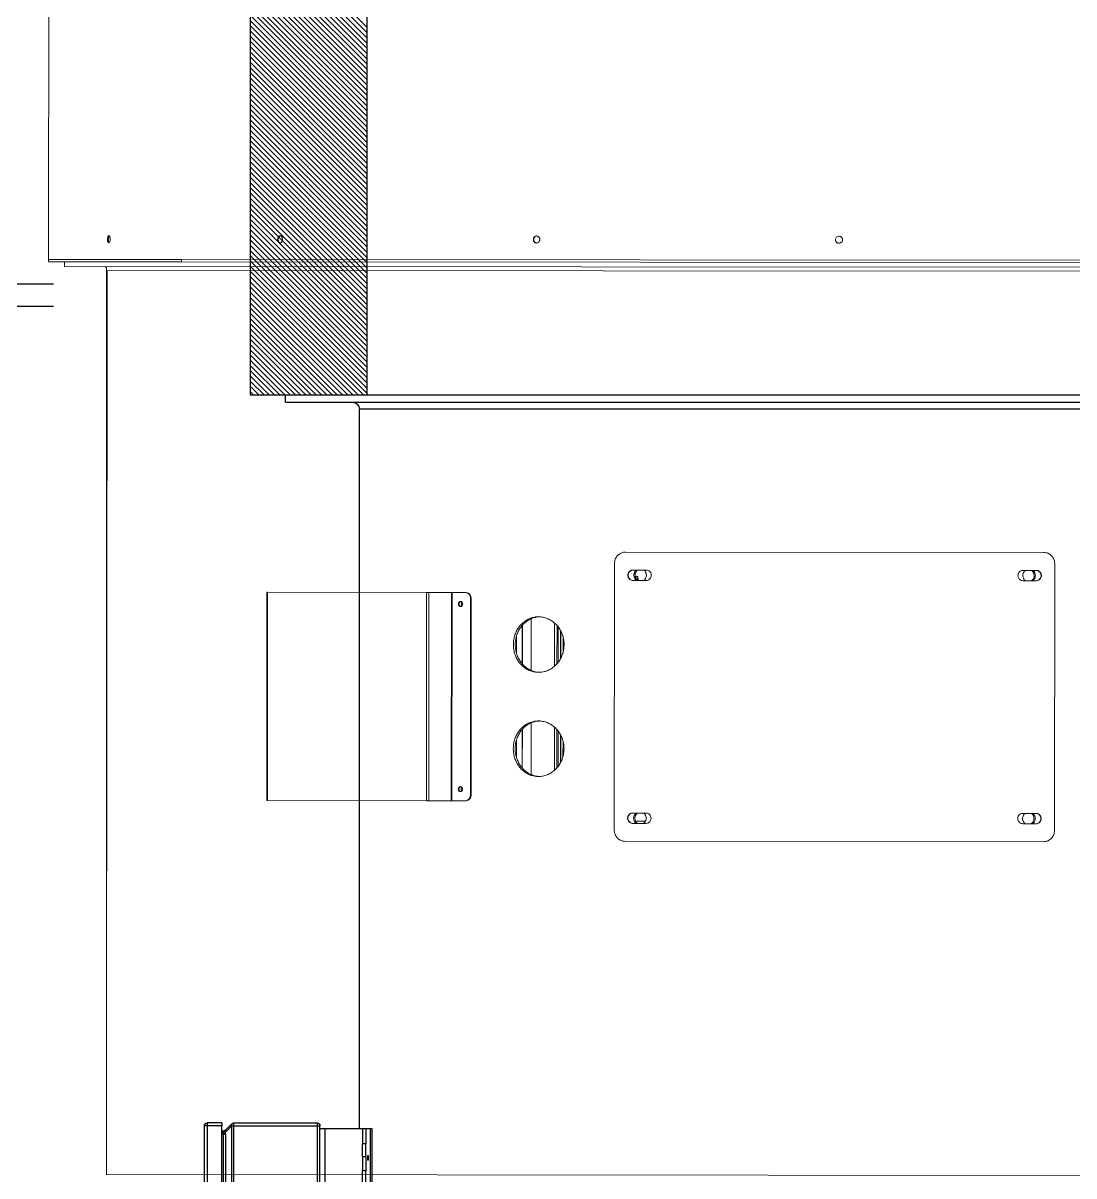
# Model space of a CAD drawing. Header units: millimetres. Extents: x -379292 to 1221486, y 92049 to 447512.
# Drawn here: x -157332 to -156429, y 211272 to 212262 of the extents above; entities that cross this region are included whole.
import ezdxf

# ---------------------------------------------------------------- set-up
doc = ezdxf.new("R2010")
doc.units = ezdxf.units.MM
doc.layers.add('08_LAMP', color=4, linetype='Continuous')
doc.layers.add('_Systemair Ventilation Equipments', color=7, linetype='Continuous', lineweight=30)
doc.layers.add('Aironn-DEF', color=7, linetype='Continuous', lineweight=0)

# ---------------------------------------------------------------- blocks, each defined once
blk = doc.blocks.new('RSA 1250')
at = {"layer": '_Systemair Ventilation Equipments', "color": 8}
for p, q in [((12228.559, 3752.734), (12103.559, 3752.734)), ((12196.96, 3742.734), (12186.96, 3752.734)), ((12197.409, 3742.734), (12187.409, 3752.734)), ((12197.858, 3742.734), (12187.858, 3752.734)), ((12198.307, 3742.734), (12188.307, 3752.734)), ((12198.756, 3742.734), (12188.756, 3752.734)), ((12199.205, 3742.734), (12189.205, 3752.734)), ((12199.654, 3742.734), (12189.654, 3752.734)), ((12200.103, 3742.734), (12190.103, 3752.734)), ((12200.552, 3742.734), (12190.552, 3752.734)), ((12201.001, 3742.734), (12191.001, 3752.734)), ((12201.45, 3742.734), (12191.45, 3752.734)), ((12201.899, 3742.734), (12191.899, 3752.734)), ((12202.348, 3742.734), (12192.348, 3752.734)), ((12202.797, 3742.734), (12192.797, 3752.734)), ((12203.246, 3742.734), (12193.246, 3752.734)), ((12203.695, 3742.734), (12193.695, 3752.734)), ((12204.144, 3742.734), (12194.144, 3752.734)), ((12204.594, 3742.734), (12194.594, 3752.734)), ((12205.043, 3742.734), (12195.043, 3752.734)), ((12205.492, 3742.734), (12195.492, 3752.734)), ((12205.941, 3742.734), (12195.941, 3752.734)), ((12206.39, 3742.734), (12196.39, 3752.734)), ((12206.839, 3742.734), (12196.839, 3752.734)), ((12207.288, 3742.734), (12197.288, 3752.734)), ((12207.737, 3742.734), (12197.737, 3752.734)), ((12208.186, 3742.734), (12198.186, 3752.734)), ((12208.635, 3742.734), (12198.635, 3752.734)), ((12209.084, 3742.734), (12199.084, 3752.734)), ((12209.533, 3742.734), (12199.533, 3752.734)), ((12209.982, 3742.734), (12199.982, 3752.734)), ((12210.431, 3742.734), (12200.431, 3752.734)), ((12210.88, 3742.734), (12200.88, 3752.734)), ((12211.329, 3742.734), (12201.329, 3752.734)), ((12211.778, 3742.734), (12201.778, 3752.734)), ((12212.227, 3742.734), (12202.227, 3752.734)), ((12212.676, 3742.734), (12202.676, 3752.734)), ((12213.125, 3742.734), (12203.125, 3752.734)), ((12213.574, 3742.734), (12203.574, 3752.734)), ((12214.023, 3742.734), (12204.023, 3752.734)), ((12214.472, 3742.734), (12204.472, 3752.734)), ((12214.921, 3742.734), (12204.921, 3752.734)), ((12215.37, 3742.734), (12205.37, 3752.734)), ((12215.819, 3742.734), (12205.819, 3752.734)), ((12216.268, 3742.734), (12206.268, 3752.734)), ((12216.717, 3742.734), (12206.717, 3752.734)), ((12217.166, 3742.734), (12207.166, 3752.734)), ((12217.615, 3742.734), (12207.615, 3752.734)), ((12218.064, 3742.734), (12208.064, 3752.734)), ((12218.513, 3742.734), (12208.513, 3752.734)), ((12218.962, 3742.734), (12208.962, 3752.734)), ((12219.411, 3742.734), (12209.411, 3752.734)), ((12219.86, 3742.734), (12209.86, 3752.734)), ((12220.309, 3742.734), (12210.309, 3752.734)), ((12220.758, 3742.734), (12210.758, 3752.734)), ((12221.207, 3742.734), (12211.207, 3752.734)), ((12221.656, 3742.734), (12211.656, 3752.734)), ((12222.105, 3742.734), (12212.105, 3752.734)), ((12222.554, 3742.734), (12212.554, 3752.734)), ((12223.003, 3742.734), (12213.003, 3752.734)), ((12223.452, 3742.734), (12213.452, 3752.734)), ((12223.901, 3742.734), (12213.901, 3752.734)), ((12224.35, 3742.734), (12214.35, 3752.734)), ((12224.799, 3742.734), (12214.799, 3752.734)), ((12225.248, 3742.734), (12215.248, 3752.734)), ((12225.697, 3742.734), (12215.697, 3752.734)), ((12226.146, 3742.734), (12216.146, 3752.734)), ((12226.595, 3742.734), (12216.595, 3752.734)), ((12227.044, 3742.734), (12217.044, 3752.734)), ((12227.493, 3742.734), (12217.493, 3752.734)), ((12227.942, 3742.734), (12217.942, 3752.734)), ((12228.391, 3742.734), (12218.391, 3752.734)), ((12228.559, 3743.015), (12218.84, 3752.734)), ((12228.559, 3743.464), (12219.289, 3752.734)), ((12228.559, 3743.913), (12219.738, 3752.734)), ((12228.559, 3744.362), (12220.187, 3752.734)), ((12228.559, 3744.811), (12220.636, 3752.734)), ((12228.559, 3745.26), (12221.085, 3752.734)), ((12228.559, 3745.709), (12221.534, 3752.734)), ((12228.559, 3746.158), (12221.983, 3752.734)), ((12228.559, 3746.607), (12222.432, 3752.734)), ((12228.559, 3747.056), (12222.881, 3752.734)), ((12228.559, 3747.505), (12223.33, 3752.734)), ((12228.559, 3747.954), (12223.779, 3752.734)), ((12228.559, 3748.403), (12224.228, 3752.734)), ((12228.559, 3748.852), (12224.677, 3752.734)), ((12228.559, 3749.301), (12225.126, 3752.734)), ((12228.559, 3749.75), (12225.575, 3752.734)), ((12228.559, 3750.199), (12226.024, 3752.734)), ((12228.559, 3750.648), (12226.473, 3752.734)), ((12228.559, 3751.097), (12226.922, 3752.734)), ((12228.559, 3751.546), (12227.371, 3752.734)), ((12228.559, 3751.995), (12227.82, 3752.734)), ((12228.559, 3752.444), (12228.269, 3752.734)), ((12228.559, 3607.734), (12228.559, 3752.734)), ((12103.559, 3742.734), (12228.559, 3742.734))]:
    blk.add_line(p, q, dxfattribs=at)
blk = doc.blocks.new('AXC 1250')
at = {"layer": '_Systemair Ventilation Equipments', "color": 8, "linetype": 'Continuous'}
for p, q in [((12474.485, 3755.209), (12474.485, 3756.709)), ((12474.485, 3756.709), (12503.985, 3756.709)), ((12474.235, 3755.209), (12474.235, 3756.459)), ((12474.235, 3756.459), (12504.235, 3756.459)), ((12474.235, 3755.209), (12474.485, 3755.209)), ((12474.31, 3754.345), (12474.878, 3754.914)), ((12503.985, 3755.209), (12474.485, 3755.209)), ((12474.489, 3754.345), (12475.058, 3754.914)), ((12474.895, 3754.932), (12474.878, 3754.914)), ((12474.881, 3754.915), (12474.878, 3754.914)), ((12474.885, 3754.917), (12474.881, 3754.915)), ((12474.891, 3754.918), (12474.885, 3754.917)), ((12474.897, 3754.919), (12474.891, 3754.918)), ((12474.909, 3754.951), (12474.895, 3754.932)), ((12474.905, 3754.92), (12474.897, 3754.919)), ((12474.913, 3754.921), (12474.905, 3754.92)), ((12474.921, 3754.973), (12474.909, 3754.951)), ((12474.923, 3754.921), (12474.913, 3754.921)), ((12474.93, 3754.995), (12474.921, 3754.973)), ((12474.934, 3754.921), (12474.923, 3754.921)), ((12474.938, 3755.019), (12474.93, 3754.995)), ((12474.945, 3754.921), (12474.934, 3754.921)), ((12474.935, 3755.076), (12474.935, 3755.209)), ((12474.935, 3755.076), (12474.944, 3755.093)), ((12474.942, 3755.043), (12474.938, 3755.019)), ((12474.944, 3755.068), (12474.942, 3755.043)), ((12474.944, 3755.093), (12474.949, 3755.102)), ((12474.944, 3755.093), (12474.944, 3755.068)), ((12474.958, 3754.921), (12474.945, 3754.921)), ((12474.949, 3755.102), (12474.956, 3755.109)), ((12474.956, 3755.109), (12474.963, 3755.115)), ((12474.972, 3754.92), (12474.958, 3754.921)), ((12474.963, 3755.115), (12474.971, 3755.12)), ((12474.971, 3755.12), (12474.979, 3755.124)), ((12474.987, 3754.919), (12474.972, 3754.92)), ((12474.979, 3755.124), (12474.989, 3755.126)), ((12475.003, 3754.918), (12474.987, 3754.919)), ((12474.989, 3755.126), (12474.999, 3755.128)), ((12474.999, 3755.128), (12475.01, 3755.128)), ((12475.02, 3754.917), (12475.003, 3754.918)), ((12475.01, 3755.128), (12475.021, 3755.128)), ((12475.038, 3754.915), (12475.02, 3754.917)), ((12475.021, 3755.128), (12475.033, 3755.126)), ((12475.033, 3755.126), (12475.046, 3755.124)), ((12475.058, 3754.914), (12475.038, 3754.915)), ((12475.046, 3755.124), (12475.06, 3755.12)), ((12475.067, 3754.932), (12475.058, 3754.914)), ((12475.081, 3754.908), (12475.058, 3754.914)), ((12475.06, 3755.12), (12475.075, 3755.115)), ((12475.076, 3754.951), (12475.067, 3754.932)), ((12475.075, 3755.115), (12475.09, 3755.109)), ((12475.085, 3754.973), (12475.076, 3754.951)), ((12475.103, 3754.904), (12475.081, 3754.908)), ((12475.094, 3754.995), (12475.085, 3754.973)), ((12475.09, 3755.109), (12475.106, 3755.102)), ((12475.102, 3755.019), (12475.094, 3754.995)), ((12475.11, 3755.043), (12475.102, 3755.019)), ((12475.125, 3754.9), (12475.103, 3754.904)), ((12475.106, 3755.102), (12475.124, 3755.093)), ((12475.117, 3755.068), (12475.11, 3755.043)), ((12475.124, 3755.093), (12475.117, 3755.068)), ((12475.124, 3755.093), (12475.135, 3755.088)), ((12475.147, 3754.898), (12475.125, 3754.9)), ((12475.135, 3755.088), (12475.146, 3755.083)), ((12475.146, 3755.083), (12475.157, 3755.08)), ((12475.168, 3754.897), (12475.147, 3754.898)), ((12475.157, 3755.08), (12475.168, 3755.078)), ((12475.168, 3755.078), (12475.179, 3755.076)), ((12475.189, 3754.896), (12475.168, 3754.897)), ((12475.179, 3755.076), (12475.189, 3755.076)), ((12475.189, 3754.896), (12475.189, 3755.209)), ((12475.189, 3755.076), (12503.281, 3755.076)), ((12475.189, 3754.896), (12503.281, 3754.896)), ((12474.235, 3754.165), (12474.235, 3747.025)), ((12504.235, 3754.165), (12474.235, 3754.165)), ((12474.31, 3754.345), (12474.319, 3754.353)), ((12474.319, 3754.353), (12474.33, 3754.36)), ((12474.33, 3754.36), (12474.343, 3754.366)), ((12474.343, 3754.366), (12474.356, 3754.37)), ((12474.356, 3754.37), (12474.37, 3754.372)), ((12474.37, 3754.372), (12474.386, 3754.373)), ((12474.386, 3754.373), (12474.402, 3754.372)), ((12474.402, 3754.372), (12474.418, 3754.37)), ((12474.418, 3754.37), (12474.436, 3754.366)), ((12474.436, 3754.366), (12474.453, 3754.36)), ((12474.453, 3754.36), (12474.471, 3754.353)), ((12474.471, 3754.353), (12474.489, 3754.345)), ((12474.489, 3754.345), (12474.489, 3746.771)), ((12503.981, 3754.345), (12474.489, 3754.345)), ((12411.735, 3610.734), (12411.735, 3749.734)), ((12412.335, 3749.734), (12411.735, 3749.734)), ((12412.335, 3749.734), (12412.335, 3610.734)), ((12474.235, 3747.025), (12504.235, 3747.025)), ((12503.981, 3746.771), (12474.489, 3746.771)), ((12474.735, 3742.422), (12474.735, 3746.771)), ((12503.735, 3746.321), (12474.735, 3746.321)), ((12412.935, 3617.084), (12412.935, 3743.384)), ((12474.735, 3743.384), (12412.935, 3743.384)), ((12474.735, 3743.129), (12476.035, 3743.129)), ((12474.735, 3742.836), (12476.035, 3742.836)), ((12476.035, 3742.829), (12476.035, 3743.161)), ((12476.035, 3743.161), (12477.135, 3743.161)), ((12477.135, 3742.829), (12476.035, 3742.829)), ((12477.135, 3742.829), (12477.135, 3743.161)), ((12477.135, 3743.129), (12478.335, 3743.129)), ((12477.135, 3742.836), (12478.335, 3742.836)), ((12478.335, 3742.829), (12478.335, 3743.161)), ((12478.335, 3743.161), (12479.435, 3743.161)), ((12479.435, 3742.829), (12478.335, 3742.829)), ((12474.735, 3742.276), (12474.735, 3742.422)), ((12503.735, 3742.422), (12474.735, 3742.422)), ((12503.735, 3742.276), (12474.735, 3742.276)), ((12477.025, 3742.647), (12477.027, 3742.652)), ((12477.027, 3742.642), (12477.025, 3742.647)), ((12477.027, 3742.652), (12477.03, 3742.657)), ((12477.03, 3742.637), (12477.027, 3742.642)), ((12477.03, 3742.657), (12477.036, 3742.661)), ((12477.036, 3742.632), (12477.03, 3742.637)), ((12477.036, 3742.661), (12477.044, 3742.666)), ((12477.044, 3742.628), (12477.036, 3742.632)), ((12477.044, 3742.666), (12477.054, 3742.67)), ((12477.054, 3742.623), (12477.044, 3742.628)), ((12477.054, 3742.67), (12477.065, 3742.675)), ((12477.065, 3742.619), (12477.054, 3742.623)), ((12477.065, 3742.675), (12477.079, 3742.678)), ((12477.079, 3742.615), (12477.065, 3742.619)), ((12477.079, 3742.678), (12477.095, 3742.682)), ((12477.095, 3742.612), (12477.079, 3742.615)), ((12477.095, 3742.682), (12477.112, 3742.685)), ((12477.112, 3742.609), (12477.095, 3742.612)), ((12477.112, 3742.685), (12477.13, 3742.688)), ((12477.13, 3742.606), (12477.112, 3742.609)), ((12477.13, 3742.688), (12477.15, 3742.69)), ((12477.15, 3742.604), (12477.13, 3742.606)), ((12477.15, 3742.69), (12477.17, 3742.692)), ((12477.17, 3742.602), (12477.15, 3742.604)), ((12477.17, 3742.692), (12477.192, 3742.693)), ((12477.192, 3742.601), (12477.17, 3742.602)), ((12477.192, 3742.693), (12477.213, 3742.694)), ((12477.213, 3742.6), (12477.192, 3742.601)), ((12477.213, 3742.694), (12477.235, 3742.694)), ((12477.235, 3742.6), (12477.213, 3742.6)), ((12477.235, 3742.694), (12477.257, 3742.694)), ((12477.257, 3742.6), (12477.235, 3742.6)), ((12477.257, 3742.694), (12477.279, 3742.693)), ((12477.279, 3742.601), (12477.257, 3742.6)), ((12477.279, 3742.693), (12477.3, 3742.692)), ((12477.3, 3742.602), (12477.279, 3742.601)), ((12477.3, 3742.692), (12477.321, 3742.69)), ((12477.321, 3742.604), (12477.3, 3742.602)), ((12477.321, 3742.69), (12477.34, 3742.688)), ((12477.34, 3742.606), (12477.321, 3742.604)), ((12477.34, 3742.688), (12477.359, 3742.685)), ((12477.359, 3742.609), (12477.34, 3742.606)), ((12477.359, 3742.685), (12477.376, 3742.682)), ((12477.376, 3742.612), (12477.359, 3742.609)), ((12477.376, 3742.682), (12477.391, 3742.678)), ((12477.391, 3742.615), (12477.376, 3742.612)), ((12477.391, 3742.678), (12477.405, 3742.675)), ((12477.405, 3742.619), (12477.391, 3742.615)), ((12477.405, 3742.675), (12477.417, 3742.67)), ((12477.417, 3742.623), (12477.405, 3742.619)), ((12477.417, 3742.67), (12477.427, 3742.666)), ((12477.427, 3742.628), (12477.417, 3742.623)), ((12477.427, 3742.666), (12477.435, 3742.661)), ((12477.435, 3742.632), (12477.427, 3742.628)), ((12477.435, 3742.661), (12477.441, 3742.657)), ((12477.441, 3742.637), (12477.435, 3742.632)), ((12477.441, 3742.657), (12477.444, 3742.652)), ((12477.444, 3742.642), (12477.441, 3742.637)), ((12477.444, 3742.652), (12477.445, 3742.647)), ((12477.445, 3742.647), (12477.444, 3742.642))]:
    blk.add_line(p, q, dxfattribs=at)
for centre, radius, start, end in [((12474.485, 3756.459), 0.25, 90, 180), ((12474.681, 3755.076), 0.254, 315, 0), ((12474.489, 3754.165), 0.254, 135, 180), ((12474.489, 3747.025), 0.254, 180, 270), ((12412.935, 3743.984), 0.6, 182.8125, 270)]:
    blk.add_arc(centre, radius, start, end, dxfattribs=at)
blk = doc.blocks.new('OtoParkBodrumKatMimari')
at = {"layer": '_Systemair Ventilation Equipments', "color": 8, "xscale": -10, "yscale": 10, "zscale": 10, "rotation": 89.99999999999997}
blk.add_blockref('RSA 1250', (126745.98, 233409.09), dxfattribs=at)
at = {"layer": '_Systemair Ventilation Equipments', "xscale": -10, "yscale": 10, "zscale": 10, "rotation": 89.99999999999997}
blk.add_blockref('AXC 1250', (126745.98, 235240.85), dxfattribs=at)
blk = doc.blocks.new('40 W SIVA ÜSTÜ ETANJ LED 50')
at = {"layer": '08_LAMP'}
for p, q in [((605, -100), (605, 100)), ((625, -100), (625, 100))]:
    blk.add_line(p, q, dxfattribs=at)
blk = doc.blocks.new('AIRONN DEF-2')
at = {"layer": 'Aironn-DEF', "color": 7, "linetype": 'Continuous', "lineweight": 15}
for p, q in [((4107.984, 5781.307), (4107.884, 5660.593)), ((4107.878, 5659.993), (4107.883, 5659.993)), ((4107.884, 5660.593), (4107.879, 5660.593)), ((4107.883, 5659.993), (4107.882, 5658.543)), ((4107.862, 5658.543), (4107.862, 5658.343)), ((4107.862, 5658.543), (4119.307, 5658.533)), ((4107.862, 5658.343), (4119.306, 5658.333)), ((4109.262, 5658.342), (4109.262, 5657.942)), ((4109.262, 5657.942), (4242.277, 5657.831)), ((4119.306, 5658.333), (4119.307, 5658.533)), ((4119.306, 5658.333), (4243.677, 5658.23)), ((4119.307, 5658.533), (4243.677, 5658.43))]:
    blk.add_line(p, q, dxfattribs=at)
at = {"layer": 'Aironn-DEF', "color": 1, "linetype": 'Continuous', "lineweight": 15}
for p, q in [((4112.862, 5657.739), (4112.852, 5579.95)), ((4112.916, 5657.602), (4112.886, 5621.442)), ((4237.93, 5657.498), (4112.916, 5657.602)), ((4157.431, 5633.411), (4193.351, 5633.381)), ((4156.461, 5609.562), (4156.48, 5632.418)), ((4194.281, 5609.53), (4194.3, 5632.387)), ((4158.059, 5631.87), (4159.208, 5631.869)), ((4158.471, 5631.316), (4158.266, 5631.316)), ((4158.267, 5631.298), (4158.453, 5631.298)), ((4158.453, 5631.298), (4158.427, 5631.019)), ((4158.517, 5630.975), (4158.488, 5631.298)), ((4192.72, 5631.841), (4191.571, 5631.842)), ((4159.207, 5630.975), (4158.058, 5630.976)), ((4191.57, 5630.948), (4192.719, 5630.947)), ((4126.631, 5629.958), (4126.616, 5612.071)), ((4126.631, 5629.958), (4126.684, 5629.958)), ((4126.669, 5612.071), (4126.684, 5629.958)), ((4140.341, 5629.947), (4126.684, 5629.958)), ((4140.326, 5612.059), (4140.341, 5629.947)), ((4140.341, 5629.947), (4140.551, 5629.947)), ((4140.536, 5612.059), (4140.551, 5629.947)), ((4142.48, 5629.945), (4140.551, 5629.947)), ((4142.465, 5612.058), (4142.48, 5629.945)), ((4142.48, 5629.945), (4142.543, 5629.945)), ((4142.528, 5612.058), (4142.543, 5629.945)), ((4143.697, 5629.944), (4142.543, 5629.945)), ((4143.748, 5629.944), (4143.697, 5629.944)), ((4144.11, 5612.553), (4144.124, 5629.447)), ((4144.175, 5629.447), (4144.124, 5629.447)), ((4144.161, 5612.553), (4144.175, 5629.447)), ((4148.552, 5623.83), (4148.554, 5627.106)), ((4148.579, 5627.132), (4148.576, 5623.797)), ((4149.325, 5627.678), (4149.321, 5623.259)), ((4151.337, 5627.321), (4151.334, 5623.618)), ((4151.549, 5627.102), (4151.546, 5623.833)), ((4148.062, 5624.762), (4148.063, 5626.164)), ((4151.656, 5626.971), (4151.653, 5623.955)), ((4151.854, 5626.665), (4151.852, 5624.267)), ((4151.872, 5626.628), (4151.87, 5624.294)), ((4152.07, 5626.103), (4152.069, 5624.828)), ((4112.885, 5620.417), (4112.862, 5591.63)), ((4148.544, 5614.887), (4148.547, 5618.162)), ((4148.572, 5618.188), (4148.569, 5614.854)), ((4149.317, 5618.734), (4149.314, 5614.315)), ((4151.33, 5618.377), (4151.326, 5614.675)), ((4151.541, 5618.158), (4151.539, 5614.889)), ((4148.054, 5615.818), (4148.056, 5617.22)), ((4151.649, 5618.027), (4151.646, 5615.011)), ((4151.847, 5617.721), (4151.845, 5615.323)), ((4151.864, 5617.684), (4151.862, 5615.351)), ((4152.062, 5617.16), (4152.061, 5615.885)), ((4144.161, 5612.553), (4144.11, 5612.553)), ((4126.669, 5612.071), (4126.616, 5612.071)), ((4126.669, 5612.071), (4140.326, 5612.059)), ((4140.536, 5612.059), (4140.326, 5612.059)), ((4140.536, 5612.059), (4142.465, 5612.058)), ((4142.528, 5612.058), (4142.465, 5612.058)), ((4142.528, 5612.058), (4143.682, 5612.057)), ((4143.733, 5612.057), (4143.682, 5612.057)), ((4158.042, 5611.001), (4159.191, 5611)), ((4159.139, 5610.292), (4158.304, 5610.293)), ((4192.703, 5610.972), (4191.554, 5610.973)), ((4159.19, 5610.106), (4158.041, 5610.107)), ((4191.553, 5610.079), (4192.702, 5610.078)), ((4157.41, 5608.567), (4193.33, 5608.537)), ((4112.831, 5579.95), (4237.845, 5579.846))]:
    blk.add_line(p, q, dxfattribs=at)
at = {"layer": 'Aironn-DEF', "color": 1, "linetype": 'Continuous', "lineweight": 15, "flags": 128}
for points in [[(4158.453, 5631.298), (4158.457, 5631.306), (4158.462, 5631.311), (4158.466, 5631.315), (4158.471, 5631.316), (4158.475, 5631.315), (4158.479, 5631.311), (4158.484, 5631.306), (4158.488, 5631.298)], [(4143.082, 5628.951), (4143.096, 5628.867), (4143.137, 5628.796), (4143.198, 5628.749), (4143.27, 5628.732), (4143.341, 5628.749), (4143.402, 5628.796), (4143.443, 5628.867), (4143.458, 5628.951), (4143.443, 5629.034), (4143.403, 5629.105), (4143.342, 5629.153), (4143.27, 5629.169), (4143.198, 5629.153), (4143.137, 5629.106), (4143.096, 5629.035), (4143.082, 5628.951)], [(4143.069, 5613.051), (4143.083, 5612.967), (4143.124, 5612.896), (4143.185, 5612.849), (4143.256, 5612.832), (4143.328, 5612.849), (4143.389, 5612.896), (4143.43, 5612.967), (4143.444, 5613.051), (4143.43, 5613.134), (4143.389, 5613.205), (4143.329, 5613.253), (4143.257, 5613.269), (4143.185, 5613.253), (4143.124, 5613.205), (4143.083, 5613.135), (4143.069, 5613.051)]]:
    blk.add_lwpolyline(points, dxfattribs=at)
at = {"layer": 'Aironn-DEF', "color": 7, "linetype": 'Continuous', "lineweight": 15}
blk.add_arc((4112.662, 5657.739), 0.2, 359.95232, 89.95232, dxfattribs=at)
at = {"layer": 'Aironn-DEF', "color": 1, "linetype": 'Continuous', "lineweight": 15}
for centre, radius, start, end in [((4143.341, 5628.964), 0.209, 102.69038, 183.5201), ((4143.659, 5629.48), 0.466, 355.94089, 85.28037), ((4143.71, 5629.48), 0.466, 355.94089, 85.28037), ((4143.341, 5628.938), 0.209, 176.38455, 257.21426), ((4143.328, 5613.064), 0.209, 102.69038, 183.5201), ((4143.328, 5613.038), 0.209, 176.38455, 257.21426), ((4143.645, 5612.521), 0.466, 274.62427, 3.96375), ((4143.696, 5612.521), 0.466, 274.62427, 3.96375)]:
    blk.add_arc(centre, radius, start, end, dxfattribs=at)
at = {"layer": 'Aironn-DEF', "color": 7, "linetype": 'Continuous', "lineweight": 15}
for points, knots in [([(4107.883, 5659.993), (4107.883, 5659.998), (4107.883, 5660.007), (4107.884, 5660.076), (4107.884, 5660.175), (4107.884, 5660.264), (4107.884, 5660.328), (4107.884, 5660.377), (4107.884, 5660.441), (4107.884, 5660.504), (4107.884, 5660.55), (4107.884, 5660.585), (4107.884, 5660.59), (4107.884, 5660.593)], [0, 0, 0, 0, 0.124744, 0.249487, 0.374231, 0.498975, 0.529735, 0.581799, 0.65511, 0.749586, 0.8251, 0.892079, 1, 1, 1, 1]), ([(4113.051, 5660.589), (4113.036, 5660.584), (4113.006, 5660.575), (4112.968, 5660.506), (4112.943, 5660.407), (4112.936, 5660.318), (4112.937, 5660.253), (4112.941, 5660.205), (4112.95, 5660.14), (4112.968, 5660.078), (4112.99, 5660.032), (4113.017, 5659.997), (4113.038, 5659.992), (4113.051, 5659.989)], [0, 0, 0, 0, 0.124805, 0.249609, 0.374414, 0.499219, 0.52993, 0.581946, 0.655209, 0.749637, 0.825128, 0.892091, 1, 1, 1, 1]), ([(4113.089, 5660.569), (4113.084, 5660.566), (4113.067, 5660.555), (4113.043, 5660.503), (4113.02, 5660.42), (4113.009, 5660.321), (4113.012, 5660.218), (4113.027, 5660.124), (4113.053, 5660.047), (4113.076, 5660.019), (4113.088, 5660.005)], [0, 0, 0, 0, 0.051426, 0.187158, 0.322892, 0.458625, 0.594357, 0.730089, 0.865821, 1, 1, 1, 1]), ([(4113.051, 5659.989), (4113.066, 5659.993), (4113.096, 5660.002), (4113.135, 5660.072), (4113.156, 5660.155), (4113.164, 5660.221), (4113.166, 5660.255), (4113.166, 5660.272), (4113.167, 5660.28), (4113.167, 5660.285), (4113.167, 5660.287), (4113.167, 5660.288), (4113.167, 5660.288), (4113.167, 5660.289), (4113.167, 5660.298), (4113.166, 5660.324), (4113.163, 5660.373), (4113.153, 5660.437), (4113.135, 5660.499), (4113.113, 5660.545), (4113.085, 5660.58), (4113.064, 5660.586), (4113.051, 5660.589)], [0, 0, 0, 0, 0.124746, 0.249492, 0.374238, 0.436913, 0.468289, 0.483981, 0.491828, 0.495752, 0.497713, 0.498694, 0.499185, 0.49943, 0.499508, 0.530298, 0.582378, 0.65569, 0.750104, 0.82543, 0.89226, 1, 1, 1, 1]), ([(4127.768, 5660.577), (4127.74, 5660.572), (4127.684, 5660.563), (4127.614, 5660.494), (4127.567, 5660.395), (4127.554, 5660.306), (4127.557, 5660.241), (4127.563, 5660.193), (4127.58, 5660.128), (4127.613, 5660.066), (4127.654, 5660.02), (4127.704, 5659.985), (4127.743, 5659.98), (4127.767, 5659.976)], [0, 0, 0, 0, 0.124805, 0.249609, 0.374414, 0.499219, 0.52993, 0.581946, 0.655209, 0.749637, 0.825128, 0.892091, 1, 1, 1, 1]), ([(4127.824, 5660.573), (4127.816, 5660.574), (4127.784, 5660.578), (4127.73, 5660.55), (4127.671, 5660.492), (4127.629, 5660.408), (4127.609, 5660.309), (4127.614, 5660.206), (4127.642, 5660.112), (4127.691, 5660.036), (4127.754, 5659.986), (4127.801, 5659.98), (4127.824, 5659.977)], [0, 0, 0, 0, 0.036868, 0.144259, 0.251651, 0.359043, 0.466436, 0.573828, 0.681219, 0.788611, 0.896004, 1, 1, 1, 1]), ([(4127.767, 5659.976), (4127.795, 5659.981), (4127.851, 5659.99), (4127.921, 5660.059), (4127.961, 5660.142), (4127.975, 5660.208), (4127.979, 5660.242), (4127.98, 5660.259), (4127.98, 5660.268), (4127.98, 5660.272), (4127.98, 5660.274), (4127.98, 5660.275), (4127.98, 5660.276), (4127.98, 5660.276), (4127.98, 5660.286), (4127.979, 5660.312), (4127.973, 5660.36), (4127.955, 5660.425), (4127.922, 5660.487), (4127.881, 5660.533), (4127.83, 5660.568), (4127.792, 5660.573), (4127.768, 5660.577)], [0, 0, 0, 0, 0.124746, 0.249492, 0.3742382, 0.4369134, 0.4682889, 0.4839813, 0.4918282, 0.4957517, 0.4977134, 0.4986943, 0.4991847, 0.4994299, 0.4995084, 0.5302979, 0.5823778, 0.6556902, 0.7501036, 0.8254303, 0.8922604, 1, 1, 1, 1]), ([(4149.792, 5660.558), (4149.756, 5660.554), (4149.683, 5660.545), (4149.591, 5660.475), (4149.529, 5660.376), (4149.513, 5660.288), (4149.516, 5660.223), (4149.524, 5660.175), (4149.547, 5660.11), (4149.589, 5660.048), (4149.644, 5660.002), (4149.709, 5659.967), (4149.76, 5659.961), (4149.791, 5659.958)], [0, 0, 0, 0, 0.124805, 0.249609, 0.374414, 0.499219, 0.52993, 0.581946, 0.655209, 0.749637, 0.825128, 0.892091, 1, 1, 1, 1]), ([(4149.822, 5660.554), (4149.812, 5660.555), (4149.77, 5660.56), (4149.699, 5660.532), (4149.622, 5660.474), (4149.567, 5660.389), (4149.542, 5660.291), (4149.548, 5660.188), (4149.584, 5660.093), (4149.648, 5660.018), (4149.731, 5659.967), (4149.792, 5659.962), (4149.822, 5659.959)], [0, 0, 0, 0, 0.0368676, 0.1442589, 0.2516506, 0.3590433, 0.466436, 0.5738277, 0.681219, 0.7886111, 0.8960039, 1, 1, 1, 1]), ([(4149.791, 5659.958), (4149.828, 5659.963), (4149.9, 5659.972), (4149.993, 5660.041), (4150.044, 5660.124), (4150.063, 5660.19), (4150.068, 5660.224), (4150.069, 5660.241), (4150.069, 5660.25), (4150.069, 5660.254), (4150.069, 5660.256), (4150.069, 5660.257), (4150.069, 5660.258), (4150.069, 5660.258), (4150.069, 5660.268), (4150.068, 5660.294), (4150.06, 5660.342), (4150.037, 5660.407), (4149.994, 5660.469), (4149.94, 5660.515), (4149.874, 5660.55), (4149.823, 5660.555), (4149.792, 5660.558)], [0, 0, 0, 0, 0.124746, 0.249492, 0.374238, 0.436913, 0.468289, 0.483981, 0.491828, 0.495752, 0.497713, 0.498694, 0.499185, 0.49943, 0.499508, 0.530298, 0.582378, 0.65569, 0.750104, 0.82543, 0.89226, 1, 1, 1, 1]), ([(4175.771, 5660.537), (4175.732, 5660.532), (4175.654, 5660.523), (4175.554, 5660.454), (4175.487, 5660.355), (4175.469, 5660.266), (4175.472, 5660.201), (4175.481, 5660.153), (4175.506, 5660.088), (4175.552, 5660.026), (4175.611, 5659.98), (4175.682, 5659.945), (4175.737, 5659.94), (4175.771, 5659.937)], [0, 0, 0, 0, 0.124805, 0.249609, 0.374414, 0.499219, 0.52993, 0.581946, 0.655209, 0.749637, 0.825128, 0.892091, 1, 1, 1, 1]), ([(4175.771, 5659.937), (4175.81, 5659.941), (4175.889, 5659.95), (4175.989, 5660.019), (4176.045, 5660.102), (4176.064, 5660.168), (4176.07, 5660.202), (4176.071, 5660.219), (4176.071, 5660.228), (4176.071, 5660.232), (4176.071, 5660.234), (4176.071, 5660.235), (4176.071, 5660.236), (4176.071, 5660.236), (4176.071, 5660.246), (4176.07, 5660.272), (4176.061, 5660.32), (4176.036, 5660.385), (4175.99, 5660.447), (4175.931, 5660.493), (4175.86, 5660.528), (4175.805, 5660.533), (4175.771, 5660.537)], [0, 0, 0, 0, 0.124746, 0.249492, 0.374238, 0.436913, 0.468289, 0.483981, 0.491828, 0.495752, 0.497713, 0.498694, 0.499185, 0.49943, 0.499508, 0.530298, 0.582378, 0.65569, 0.750104, 0.82543, 0.89226, 1, 1, 1, 1])]:
    blk.add_open_spline(points, degree=3, knots=knots, dxfattribs=at)
at = {"layer": 'Aironn-DEF', "color": 1, "linetype": 'Continuous', "lineweight": 15}
for points, knots in [([(4157.431, 5633.411), (4157.324, 5633.4), (4157.11, 5633.378), (4156.825, 5633.207), (4156.61, 5632.955), (4156.497, 5632.676), (4156.485, 5632.491), (4156.48, 5632.418)], [0, 0, 0, 0, 0.214686, 0.429373, 0.644046, 0.858725, 1, 1, 1, 1]), ([(4194.3, 5632.387), (4194.29, 5632.498), (4194.269, 5632.722), (4194.106, 5633.02), (4193.865, 5633.245), (4193.598, 5633.364), (4193.421, 5633.376), (4193.351, 5633.381)], [0, 0, 0, 0, 0.214688, 0.429376, 0.644062, 0.858738, 1, 1, 1, 1]), ([(4158.059, 5631.87), (4158.011, 5631.865), (4157.914, 5631.855), (4157.786, 5631.778), (4157.688, 5631.665), (4157.632, 5631.523), (4157.624, 5631.37), (4157.665, 5631.224), (4157.751, 5631.099), (4157.871, 5631.012), (4157.98, 5630.978), (4158.043, 5630.976), (4158.058, 5630.976)], [0, 0, 0, 0, 0.10738, 0.214759, 0.322141, 0.429516, 0.536879, 0.644233, 0.751591, 0.858961, 0.966342, 1, 1, 1, 1]), ([(4158.086, 5631.87), (4158.037, 5631.865), (4157.941, 5631.855), (4157.812, 5631.778), (4157.714, 5631.665), (4157.659, 5631.523), (4157.651, 5631.37), (4157.692, 5631.224), (4157.777, 5631.099), (4157.897, 5631.012), (4158.007, 5630.978), (4158.07, 5630.976), (4158.085, 5630.976)], [0, 0, 0, 0, 0.10738, 0.214759, 0.322141, 0.429516, 0.536879, 0.644233, 0.751591, 0.858961, 0.966342, 1, 1, 1, 1]), ([(4158.375, 5631.87), (4158.35, 5631.853), (4158.274, 5631.802), (4158.191, 5631.665), (4158.14, 5631.483), (4158.151, 5631.291), (4158.225, 5631.119), (4158.304, 5631.009), (4158.361, 5630.978), (4158.365, 5630.975)], [0, 0, 0, 0, 0.0886785, 0.2681392, 0.4475999, 0.6270545, 0.8065062, 0.985963, 1, 1, 1, 1]), ([(4158.481, 5631.87), (4158.456, 5631.853), (4158.38, 5631.802), (4158.297, 5631.665), (4158.246, 5631.483), (4158.257, 5631.291), (4158.331, 5631.119), (4158.41, 5631.009), (4158.467, 5630.978), (4158.471, 5630.975)], [0, 0, 0, 0, 0.088678, 0.268139, 0.4476, 0.627054, 0.806506, 0.985962, 1, 1, 1, 1]), ([(4159.224, 5631.422), (4159.218, 5631.484), (4159.206, 5631.61), (4159.123, 5631.769), (4159.038, 5631.839), (4159, 5631.869)], [0, 0, 0, 0, 0.359029, 0.718057, 1, 1, 1, 1]), ([(4159.001, 5630.975), (4159.01, 5630.98), (4159.071, 5631.014), (4159.151, 5631.128), (4159.216, 5631.28), (4159.222, 5631.383), (4159.224, 5631.422)], [0, 0, 0, 0, 0.0560163, 0.4154716, 0.7749323, 1, 1, 1, 1]), ([(4159.207, 5630.975), (4159.256, 5630.98), (4159.353, 5630.989), (4159.483, 5631.066), (4159.581, 5631.18), (4159.638, 5631.322), (4159.645, 5631.474), (4159.604, 5631.621), (4159.518, 5631.746), (4159.397, 5631.833), (4159.287, 5631.866), (4159.223, 5631.869), (4159.208, 5631.869)], [0, 0, 0, 0, 0.10738, 0.214759, 0.322141, 0.429516, 0.536879, 0.644233, 0.751591, 0.858961, 0.966342, 1, 1, 1, 1]), ([(4191.57, 5630.948), (4191.522, 5630.953), (4191.425, 5630.963), (4191.295, 5631.04), (4191.197, 5631.154), (4191.141, 5631.295), (4191.133, 5631.448), (4191.175, 5631.595), (4191.261, 5631.719), (4191.382, 5631.807), (4191.492, 5631.84), (4191.556, 5631.842), (4191.571, 5631.842)], [0, 0, 0, 0, 0.10738, 0.214759, 0.322141, 0.429516, 0.536879, 0.644233, 0.751591, 0.858961, 0.966342, 1, 1, 1, 1]), ([(4191.783, 5630.948), (4191.757, 5630.965), (4191.681, 5631.016), (4191.598, 5631.153), (4191.547, 5631.334), (4191.558, 5631.527), (4191.633, 5631.698), (4191.712, 5631.808), (4191.77, 5631.84), (4191.774, 5631.842)], [0, 0, 0, 0, 0.088678, 0.268139, 0.4476, 0.627054, 0.806506, 0.985963, 1, 1, 1, 1]), ([(4192.525, 5631.394), (4192.519, 5631.332), (4192.507, 5631.207), (4192.424, 5631.047), (4192.339, 5630.978), (4192.301, 5630.947)], [0, 0, 0, 0, 0.359028, 0.718057, 1, 1, 1, 1]), ([(4192.304, 5631.842), (4192.312, 5631.837), (4192.373, 5631.802), (4192.453, 5631.688), (4192.517, 5631.536), (4192.523, 5631.434), (4192.525, 5631.394)], [0, 0, 0, 0, 0.056015, 0.41547, 0.774931, 1, 1, 1, 1]), ([(4192.631, 5631.394), (4192.625, 5631.332), (4192.613, 5631.206), (4192.53, 5631.047), (4192.445, 5630.978), (4192.407, 5630.947)], [0, 0, 0, 0, 0.359029, 0.718057, 1, 1, 1, 1]), ([(4192.41, 5631.842), (4192.418, 5631.837), (4192.48, 5631.802), (4192.559, 5631.688), (4192.623, 5631.536), (4192.629, 5631.433), (4192.631, 5631.394)], [0, 0, 0, 0, 0.056016, 0.415472, 0.774932, 1, 1, 1, 1]), ([(4192.693, 5631.841), (4192.742, 5631.836), (4192.838, 5631.826), (4192.967, 5631.749), (4193.064, 5631.636), (4193.12, 5631.494), (4193.128, 5631.341), (4193.086, 5631.194), (4193.001, 5631.07), (4192.88, 5630.982), (4192.771, 5630.949), (4192.708, 5630.947), (4192.693, 5630.947)], [0, 0, 0, 0, 0.10738, 0.214759, 0.322141, 0.429516, 0.536879, 0.644233, 0.751591, 0.858961, 0.966342, 1, 1, 1, 1]), ([(4192.72, 5631.841), (4192.768, 5631.836), (4192.865, 5631.826), (4192.993, 5631.749), (4193.091, 5631.635), (4193.147, 5631.494), (4193.154, 5631.341), (4193.113, 5631.194), (4193.027, 5631.07), (4192.907, 5630.982), (4192.798, 5630.949), (4192.734, 5630.947), (4192.719, 5630.947)], [0, 0, 0, 0, 0.10738, 0.214759, 0.322141, 0.429516, 0.536879, 0.644233, 0.751591, 0.858961, 0.966342, 1, 1, 1, 1]), ([(4143.288, 5629.164), (4143.271, 5629.16), (4143.234, 5629.15), (4143.185, 5629.107), (4143.148, 5629.046), (4143.131, 5628.974), (4143.135, 5628.9), (4143.16, 5628.831), (4143.203, 5628.776), (4143.25, 5628.743), (4143.283, 5628.739), (4143.294, 5628.737)], [0, 0, 0, 0, 0.097038, 0.216709, 0.336381, 0.456053, 0.575724, 0.695395, 0.815067, 0.934739, 1, 1, 1, 1]), ([(4143.397, 5629.109), (4143.395, 5629.108), (4143.376, 5629.092), (4143.353, 5629.045), (4143.334, 5628.974), (4143.339, 5628.9), (4143.36, 5628.836), (4143.386, 5628.806), (4143.397, 5628.794)], [0, 0, 0, 0, 0.022634, 0.229756, 0.436878, 0.643999, 0.851119, 1, 1, 1, 1]), ([(4152.158, 5625.465), (4152.151, 5625.331), (4152.139, 5625.063), (4152.042, 5624.672), (4151.888, 5624.305), (4151.68, 5623.969), (4151.423, 5623.677), (4151.125, 5623.434), (4150.794, 5623.251), (4150.44, 5623.129), (4150.074, 5623.075), (4149.706, 5623.087), (4149.346, 5623.168), (4149.004, 5623.313), (4148.691, 5623.52), (4148.413, 5623.782), (4148.18, 5624.092), (4147.997, 5624.441), (4147.87, 5624.819), (4147.802, 5625.215), (4147.795, 5625.619), (4147.847, 5626.018), (4147.961, 5626.401), (4148.129, 5626.759), (4148.351, 5627.079), (4148.618, 5627.354), (4148.924, 5627.575), (4149.259, 5627.737), (4149.616, 5627.833), (4149.983, 5627.864), (4150.351, 5627.825), (4150.708, 5627.72), (4151.045, 5627.551), (4151.353, 5627.324), (4151.62, 5627.042), (4151.842, 5626.717), (4152.008, 5626.356), (4152.132, 5625.937), (4152.148, 5625.634), (4152.158, 5625.465)], [0, 0, 0, 0, 0.026834, 0.053669, 0.080502, 0.107336, 0.134182, 0.161028, 0.187882, 0.214736, 0.241577, 0.268418, 0.295244, 0.322071, 0.348905, 0.375739, 0.40259, 0.429442, 0.456293, 0.483145, 0.509979, 0.536814, 0.56364, 0.590467, 0.617307, 0.644147, 0.671001, 0.697855, 0.724702, 0.751548, 0.778378, 0.805207, 0.832037, 0.858866, 0.885712, 0.912559, 0.939413, 0.966267, 1, 1, 1, 1]), ([(4150.12, 5623.089), (4150.036, 5623.09), (4149.83, 5623.09), (4149.508, 5623.169), (4149.166, 5623.312), (4148.852, 5623.52), (4148.575, 5623.781), (4148.342, 5624.092), (4148.159, 5624.44), (4148.032, 5624.819), (4147.963, 5625.215), (4147.956, 5625.619), (4148.009, 5626.018), (4148.123, 5626.401), (4148.291, 5626.758), (4148.513, 5627.078), (4148.779, 5627.354), (4149.085, 5627.575), (4149.421, 5627.735), (4149.748, 5627.83), (4149.963, 5627.84), (4150.055, 5627.845)], [0, 0, 0, 0, 0.037211, 0.091412, 0.145613, 0.199828, 0.254044, 0.308295, 0.362545, 0.416797, 0.471048, 0.525265, 0.579482, 0.633682, 0.687883, 0.742111, 0.79634, 0.850597, 0.904853, 0.959094, 1, 1, 1, 1]), ([(4112.886, 5621.442), (4112.886, 5621.433), (4112.886, 5621.392), (4112.886, 5621.259), (4112.887, 5621.09), (4112.887, 5620.976), (4112.887, 5620.932)], [0, 0, 0, 0, 0.097407, 0.441093, 0.784785, 1, 1, 1, 1]), ([(4112.887, 5620.932), (4112.886, 5620.863), (4112.886, 5620.724), (4112.886, 5620.539), (4112.886, 5620.456), (4112.885, 5620.417)], [0, 0, 0, 0, 0.342505, 0.685009, 1, 1, 1, 1]), ([(4152.15, 5616.522), (4152.144, 5616.388), (4152.131, 5616.119), (4152.034, 5615.729), (4151.881, 5615.361), (4151.673, 5615.025), (4151.415, 5614.733), (4151.118, 5614.491), (4150.786, 5614.307), (4150.433, 5614.185), (4150.067, 5614.131), (4149.698, 5614.143), (4149.338, 5614.224), (4148.997, 5614.369), (4148.683, 5614.576), (4148.406, 5614.838), (4148.173, 5615.148), (4147.99, 5615.497), (4147.863, 5615.875), (4147.794, 5616.272), (4147.787, 5616.675), (4147.84, 5617.074), (4147.953, 5617.458), (4148.122, 5617.815), (4148.344, 5618.135), (4148.61, 5618.41), (4148.916, 5618.631), (4149.252, 5618.793), (4149.608, 5618.889), (4149.976, 5618.92), (4150.343, 5618.881), (4150.701, 5618.777), (4151.038, 5618.607), (4151.345, 5618.38), (4151.613, 5618.099), (4151.835, 5617.774), (4152.001, 5617.412), (4152.124, 5616.993), (4152.141, 5616.69), (4152.15, 5616.522)], [0, 0, 0, 0, 0.0268342, 0.0536685, 0.0805022, 0.1073359, 0.1341819, 0.1610278, 0.187882, 0.2147361, 0.2415769, 0.2684177, 0.2952445, 0.3220713, 0.3489053, 0.3757393, 0.4025904, 0.4294415, 0.4562931, 0.4831445, 0.509979, 0.5368135, 0.5636401, 0.5904668, 0.617307, 0.6441472, 0.6710013, 0.6978552, 0.7247018, 0.7515483, 0.7783777, 0.8052072, 0.8320366, 0.858866, 0.8857125, 0.9125589, 0.939413, 0.966267, 1, 1, 1, 1]), ([(4150.113, 5614.146), (4150.029, 5614.146), (4149.822, 5614.146), (4149.5, 5614.226), (4149.158, 5614.369), (4148.845, 5614.576), (4148.567, 5614.838), (4148.335, 5615.148), (4148.151, 5615.497), (4148.025, 5615.875), (4147.956, 5616.271), (4147.949, 5616.675), (4148.002, 5617.074), (4148.115, 5617.457), (4148.284, 5617.815), (4148.505, 5618.135), (4148.772, 5618.41), (4149.078, 5618.631), (4149.413, 5618.791), (4149.741, 5618.886), (4149.955, 5618.896), (4150.048, 5618.901)], [0, 0, 0, 0, 0.037211, 0.091412, 0.145613, 0.199828, 0.254044, 0.308295, 0.362545, 0.416797, 0.471048, 0.525265, 0.579482, 0.633682, 0.687883, 0.742111, 0.79634, 0.850597, 0.904853, 0.959094, 1, 1, 1, 1]), ([(4143.275, 5613.264), (4143.258, 5613.26), (4143.22, 5613.25), (4143.172, 5613.207), (4143.135, 5613.146), (4143.118, 5613.074), (4143.122, 5613), (4143.146, 5612.931), (4143.19, 5612.876), (4143.237, 5612.843), (4143.27, 5612.839), (4143.281, 5612.837)], [0, 0, 0, 0, 0.0970378, 0.2167091, 0.336381, 0.4560529, 0.5757242, 0.6953952, 0.8150667, 0.9347387, 1, 1, 1, 1]), ([(4143.384, 5613.209), (4143.382, 5613.208), (4143.363, 5613.192), (4143.34, 5613.145), (4143.321, 5613.074), (4143.326, 5613), (4143.347, 5612.936), (4143.373, 5612.906), (4143.384, 5612.894)], [0, 0, 0, 0, 0.022634, 0.229756, 0.436878, 0.643999, 0.851119, 1, 1, 1, 1]), ([(4158.042, 5611.001), (4157.993, 5610.996), (4157.897, 5610.987), (4157.768, 5610.91), (4157.67, 5610.796), (4157.615, 5610.654), (4157.607, 5610.502), (4157.648, 5610.355), (4157.733, 5610.23), (4157.853, 5610.143), (4157.963, 5610.11), (4158.026, 5610.107), (4158.041, 5610.107)], [0, 0, 0, 0, 0.10738, 0.214759, 0.322141, 0.429516, 0.536879, 0.644233, 0.751591, 0.858961, 0.966342, 1, 1, 1, 1]), ([(4158.068, 5611.001), (4158.02, 5610.996), (4157.923, 5610.987), (4157.795, 5610.91), (4157.697, 5610.796), (4157.641, 5610.654), (4157.633, 5610.502), (4157.674, 5610.355), (4157.76, 5610.23), (4157.88, 5610.143), (4157.989, 5610.11), (4158.052, 5610.107), (4158.068, 5610.107)], [0, 0, 0, 0, 0.10738, 0.214759, 0.322141, 0.429516, 0.536879, 0.644233, 0.751591, 0.858961, 0.966342, 1, 1, 1, 1]), ([(4158.358, 5611.001), (4158.333, 5610.984), (4158.257, 5610.933), (4158.173, 5610.796), (4158.122, 5610.615), (4158.133, 5610.422), (4158.208, 5610.251), (4158.286, 5610.14), (4158.344, 5610.109), (4158.348, 5610.107)], [0, 0, 0, 0, 0.088678, 0.268139, 0.4476, 0.627054, 0.806506, 0.985963, 1, 1, 1, 1]), ([(4158.464, 5611.001), (4158.439, 5610.984), (4158.363, 5610.933), (4158.28, 5610.796), (4158.228, 5610.615), (4158.24, 5610.422), (4158.314, 5610.25), (4158.392, 5610.14), (4158.45, 5610.109), (4158.454, 5610.107)], [0, 0, 0, 0, 0.088678, 0.268139, 0.4476, 0.627054, 0.806506, 0.985962, 1, 1, 1, 1]), ([(4159.207, 5610.553), (4159.201, 5610.616), (4159.188, 5610.741), (4159.105, 5610.9), (4159.02, 5610.97), (4158.983, 5611.001)], [0, 0, 0, 0, 0.359029, 0.718057, 1, 1, 1, 1]), ([(4158.984, 5610.106), (4158.992, 5610.111), (4159.054, 5610.145), (4159.134, 5610.26), (4159.198, 5610.412), (4159.205, 5610.514), (4159.207, 5610.553)], [0, 0, 0, 0, 0.056016, 0.415472, 0.774932, 1, 1, 1, 1]), ([(4159.19, 5610.106), (4159.239, 5610.111), (4159.336, 5610.121), (4159.465, 5610.198), (4159.564, 5610.311), (4159.62, 5610.453), (4159.628, 5610.606), (4159.587, 5610.752), (4159.5, 5610.877), (4159.379, 5610.965), (4159.269, 5610.998), (4159.206, 5611), (4159.191, 5611)], [0, 0, 0, 0, 0.10738, 0.214759, 0.322141, 0.429516, 0.536879, 0.644233, 0.751591, 0.858961, 0.966342, 1, 1, 1, 1]), ([(4191.553, 5610.079), (4191.504, 5610.084), (4191.407, 5610.094), (4191.278, 5610.171), (4191.179, 5610.285), (4191.123, 5610.427), (4191.116, 5610.579), (4191.157, 5610.726), (4191.244, 5610.851), (4191.365, 5610.938), (4191.475, 5610.971), (4191.539, 5610.973), (4191.554, 5610.973)], [0, 0, 0, 0, 0.10738, 0.214759, 0.322141, 0.429516, 0.536879, 0.644233, 0.751591, 0.858961, 0.966342, 1, 1, 1, 1]), ([(4191.765, 5610.079), (4191.74, 5610.096), (4191.664, 5610.147), (4191.58, 5610.284), (4191.529, 5610.466), (4191.541, 5610.658), (4191.616, 5610.83), (4191.695, 5610.94), (4191.753, 5610.971), (4191.757, 5610.973)], [0, 0, 0, 0, 0.088678, 0.268139, 0.4476, 0.627054, 0.806506, 0.985963, 1, 1, 1, 1]), ([(4192.508, 5610.525), (4192.502, 5610.463), (4192.489, 5610.338), (4192.406, 5610.178), (4192.321, 5610.109), (4192.284, 5610.078)], [0, 0, 0, 0, 0.359028, 0.718057, 1, 1, 1, 1]), ([(4192.286, 5610.973), (4192.295, 5610.968), (4192.356, 5610.934), (4192.436, 5610.819), (4192.5, 5610.667), (4192.506, 5610.565), (4192.508, 5610.525)], [0, 0, 0, 0, 0.056015, 0.41547, 0.774931, 1, 1, 1, 1]), ([(4192.614, 5610.525), (4192.608, 5610.463), (4192.595, 5610.338), (4192.512, 5610.178), (4192.427, 5610.109), (4192.39, 5610.078)], [0, 0, 0, 0, 0.3590286, 0.7180568, 1, 1, 1, 1]), ([(4192.393, 5610.973), (4192.401, 5610.968), (4192.462, 5610.933), (4192.542, 5610.819), (4192.606, 5610.667), (4192.612, 5610.565), (4192.614, 5610.525)], [0, 0, 0, 0, 0.056016, 0.415472, 0.774932, 1, 1, 1, 1]), ([(4192.676, 5610.972), (4192.724, 5610.967), (4192.821, 5610.958), (4192.949, 5610.88), (4193.047, 5610.767), (4193.103, 5610.625), (4193.11, 5610.472), (4193.069, 5610.325), (4192.983, 5610.201), (4192.863, 5610.114), (4192.754, 5610.081), (4192.69, 5610.079), (4192.675, 5610.078)], [0, 0, 0, 0, 0.1073797, 0.2147594, 0.3221411, 0.4295164, 0.5368787, 0.6442325, 0.7515906, 0.8589614, 0.9663419, 1, 1, 1, 1]), ([(4192.703, 5610.972), (4192.751, 5610.967), (4192.848, 5610.957), (4192.976, 5610.88), (4193.074, 5610.767), (4193.129, 5610.625), (4193.137, 5610.472), (4193.096, 5610.325), (4193.01, 5610.201), (4192.89, 5610.114), (4192.78, 5610.081), (4192.717, 5610.079), (4192.702, 5610.078)], [0, 0, 0, 0, 0.10738, 0.214759, 0.322141, 0.429516, 0.536879, 0.644233, 0.751591, 0.858961, 0.966342, 1, 1, 1, 1]), ([(4156.461, 5609.562), (4156.471, 5609.45), (4156.492, 5609.226), (4156.655, 5608.929), (4156.896, 5608.704), (4157.163, 5608.584), (4157.34, 5608.572), (4157.41, 5608.567)], [0, 0, 0, 0, 0.214688, 0.429376, 0.644062, 0.858738, 1, 1, 1, 1]), ([(4193.33, 5608.537), (4193.437, 5608.548), (4193.651, 5608.57), (4193.936, 5608.741), (4194.151, 5608.993), (4194.265, 5609.272), (4194.276, 5609.457), (4194.281, 5609.53)], [0, 0, 0, 0, 0.214686, 0.429373, 0.644046, 0.858725, 1, 1, 1, 1]), ([(4112.862, 5591.63), (4112.862, 5591.621), (4112.861, 5591.579), (4112.862, 5591.447), (4112.862, 5591.277), (4112.862, 5591.164), (4112.862, 5591.12)], [0, 0, 0, 0, 0.097407, 0.441093, 0.784785, 1, 1, 1, 1]), ([(4112.862, 5591.12), (4112.862, 5591.05), (4112.861, 5590.911), (4112.861, 5590.726), (4112.861, 5590.644), (4112.861, 5590.604)], [0, 0, 0, 0, 0.342505, 0.685009, 1, 1, 1, 1])]:
    blk.add_open_spline(points, degree=3, knots=knots, dxfattribs=at)

msp = doc.modelspace()

# ---------------------------------------------------------------- block references
at = {"color": 8}
msp.add_blockref('OtoParkBodrumKatMimari', (-246354.82, 100818.76), dxfattribs=at)

# ---------------------------------------------------------------- next in the draw order: block references
at = {"layer": '08_LAMP', "xscale": 0.96, "yscale": 0.96, "zscale": 0.96, "rotation": 270}
msp.add_blockref('40 W SIVA ÜSTÜ ETANJ LED 50', (-157401.47, 212618.76), dxfattribs=at)
at = {"layer": 'Aironn-DEF', "color": 0, "xscale": 10, "yscale": 10, "zscale": 10}
msp.add_blockref('AIRONN DEF-2', (-198388.44, 155473.46), dxfattribs=at)

doc.saveas('drawing.dxf')
